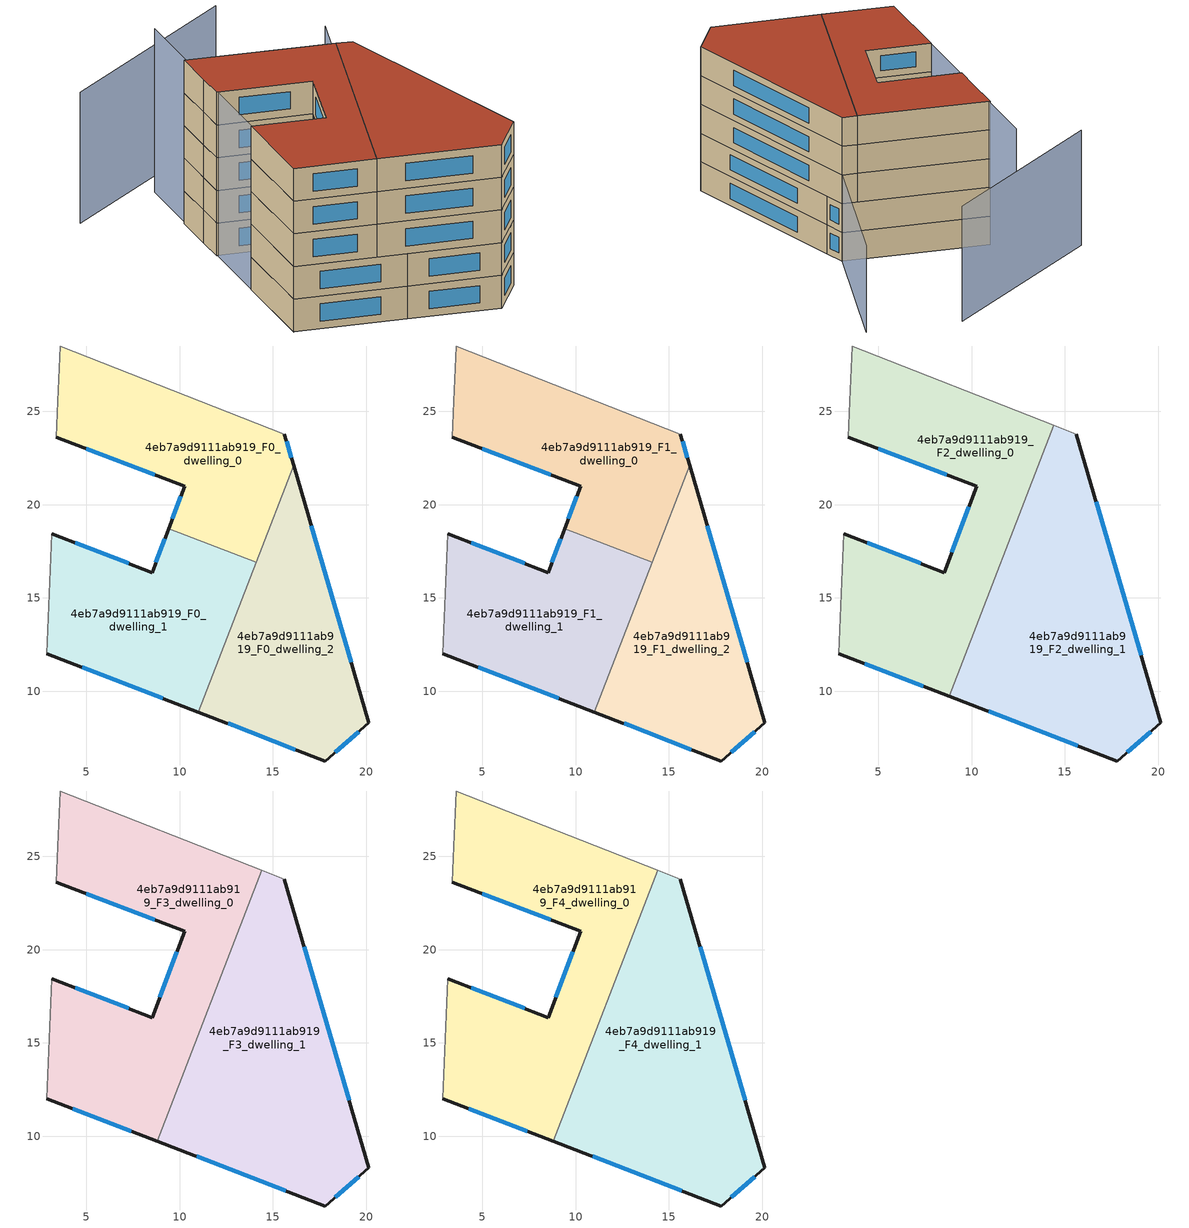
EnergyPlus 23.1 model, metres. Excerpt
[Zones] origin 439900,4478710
4eb7a9d9111ab919_F0_dwelling_0
 floor ground (EU_floor_Construction): 15.63,23.79 16.11,22.12 14.11,16.91 9.42,18.72 10.27,20.98 3.37,23.62 3.46,25.56 3.59,28.51 z0
 wall outside (EU_wall_Construction): 3.37,23.62 10.27,20.98 9.42,18.72 / 16.11,22.12 15.63,23.79 z0:3
 wall adiabatic (EU_wall_Construction): 15.63,23.79 3.59,28.51 3.46,25.56 3.37,23.62 z0:3
 wall to 4eb7a9d9111ab919_F0_dwelling_1 (EU_wall_Construction): 9.42,18.72 14.11,16.91 z0:3
 wall to 4eb7a9d9111ab919_F0_dwelling_2 (EU_wall_Construction): 14.11,16.91 16.11,22.12 z0:3
 window (EU_Window_Construction): 10.07,20.45 9.62,19.25 / 4.99,23 8.66,21.59 / 16,22.51 15.74,23.39 z0.7:2.3
4eb7a9d9111ab919_F0_dwelling_1
 floor ground (EU_floor_Construction): 14.11,16.91 11.01,8.88 2.87,12.01 3.15,18.45 8.52,16.36 9.42,18.72 z0
 wall outside (EU_wall_Construction): 9.42,18.72 8.52,16.36 3.15,18.45 / 2.87,12.01 11.01,8.88 z0:3
 wall adiabatic (EU_wall_Construction): 3.15,18.45 2.87,12.01 z0:3
 wall to 4eb7a9d9111ab919_F0_dwelling_2 (EU_wall_Construction): 11.01,8.88 14.11,16.91 z0:3
 window (EU_Window_Construction): 7.26,16.85 4.41,17.96 / 9.21,18.17 8.73,16.91 / 4.78,11.28 9.1,9.61 z0.7:2.3
4eb7a9d9111ab919_F0_dwelling_2
 floor ground (EU_floor_Construction): 16.11,22.12 20.15,8.31 17.8,6.25 11.01,8.88 z0
 wall outside (EU_wall_Construction): 11.01,8.88 17.8,6.25 20.15,8.31 16.11,22.12 z0:3
 window (EU_Window_Construction): 19.2,11.54 17.06,18.88 / 18.35,6.73 19.6,7.83 / 12.6,8.26 16.21,6.87 z0.7:2.3
4eb7a9d9111ab919_F1_dwelling_0
 floor to 4eb7a9d9111ab919_F0_dwelling_0 (EU_floor_Construction): 15.63,23.79 16.11,22.12 14.11,16.91 9.42,18.72 10.27,20.98 3.37,23.62 3.46,25.56 3.59,28.51 z3
 wall outside (EU_wall_Construction): 3.37,23.62 10.27,20.98 9.42,18.72 / 16.11,22.12 15.63,23.79 z3:6
 wall adiabatic (EU_wall_Construction): 15.63,23.79 3.59,28.51 3.46,25.56 3.37,23.62 z3:6
 wall to 4eb7a9d9111ab919_F1_dwelling_1 (EU_wall_Construction): 9.42,18.72 14.11,16.91 z3:6
 wall to 4eb7a9d9111ab919_F1_dwelling_2 (EU_wall_Construction): 14.11,16.91 16.11,22.12 z3:6
 window (EU_Window_Construction): 10.07,20.45 9.62,19.25 / 4.99,23 8.66,21.59 / 16,22.51 15.74,23.39 z3.7:5.3
4eb7a9d9111ab919_F1_dwelling_1
 floor to 4eb7a9d9111ab919_F0_dwelling_1 (EU_floor_Construction): 14.11,16.91 11.01,8.88 2.87,12.01 3.15,18.45 8.52,16.36 9.42,18.72 z3
 wall outside (EU_wall_Construction): 9.42,18.72 8.52,16.36 3.15,18.45 / 2.87,12.01 11.01,8.88 z3:6
 wall adiabatic (EU_wall_Construction): 3.15,18.45 2.87,12.01 z3:6
 wall to 4eb7a9d9111ab919_F1_dwelling_2 (EU_wall_Construction): 11.01,8.88 14.11,16.91 z3:6
 window (EU_Window_Construction): 7.26,16.85 4.41,17.96 / 9.21,18.17 8.73,16.91 / 4.78,11.28 9.1,9.61 z3.7:5.3
 roof outside (EU_roof_Construction): 11.01,8.88 8.81,9.73 2.87,12.01 z6
4eb7a9d9111ab919_F1_dwelling_2
 floor to 4eb7a9d9111ab919_F0_dwelling_2 (EU_floor_Construction): 16.11,22.12 20.15,8.31 17.8,6.25 11.01,8.88 z3
 wall outside (EU_wall_Construction): 11.01,8.88 17.8,6.25 20.15,8.31 16.11,22.12 z3:6
 window (EU_Window_Construction): 19.2,11.54 17.06,18.88 / 18.35,6.73 19.6,7.83 / 12.6,8.26 16.21,6.87 z3.7:5.3
4eb7a9d9111ab919_F2_dwelling_0
 floor to 4eb7a9d9111ab919_F1_dwelling_0 (EU_floor_Construction): 14.41,24.26 11.91,17.76 9.42,18.72 10.27,20.98 3.37,23.62 3.46,25.56 3.59,28.51 z6
 floor to 4eb7a9d9111ab919_F1_dwelling_1 (EU_floor_Construction): 11.91,17.76 8.81,9.73 2.87,12.01 3.15,18.45 8.52,16.36 9.42,18.72 z6
 wall outside (EU_wall_Construction): 2.87,12.01 8.81,9.73 / 3.37,23.62 10.27,20.98 8.52,16.36 3.15,18.45 z6:9
 wall adiabatic (EU_wall_Construction): 14.41,24.26 3.59,28.51 3.46,25.56 3.37,23.62 / 3.15,18.45 2.87,12.01 z6:9
 wall to 4eb7a9d9111ab919_F2_dwelling_1 (EU_wall_Construction): 8.81,9.73 14.41,24.26 z6:9
 window (EU_Window_Construction): 4.26,11.48 7.42,10.26 / 7.26,16.85 4.41,17.96 / 9.86,19.9 8.93,17.44 / 4.99,23 8.66,21.59 z6.7:8.3
4eb7a9d9111ab919_F2_dwelling_1
 floor to 4eb7a9d9111ab919_F1_dwelling_2 (EU_floor_Construction): 16.11,22.12 20.15,8.31 17.8,6.25 11.01,8.88 z6
 floor to 4eb7a9d9111ab919_F1_dwelling_0 (EU_floor_Construction): 15.63,23.79 16.11,22.12 14.11,16.91 11.91,17.76 14.41,24.26 z6
 floor to 4eb7a9d9111ab919_F1_dwelling_1 (EU_floor_Construction): 14.11,16.91 11.01,8.88 8.81,9.73 11.91,17.76 z6
 wall outside (EU_wall_Construction): 8.81,9.73 17.8,6.25 20.15,8.31 15.63,23.79 z6:9
 wall adiabatic (EU_wall_Construction): 15.63,23.79 14.41,24.26 z6:9
 window (EU_Window_Construction): 10.91,8.92 15.7,7.07 / 19.09,11.93 16.69,20.16 / 18.35,6.73 19.6,7.83 z6.7:8.3
4eb7a9d9111ab919_F3_dwelling_0
 floor to 4eb7a9d9111ab919_F2_dwelling_0 (EU_floor_Construction): 14.41,24.26 8.81,9.73 2.87,12.01 3.15,18.45 8.52,16.36 10.27,20.98 3.37,23.62 3.46,25.56 3.59,28.51 z9
 wall outside (EU_wall_Construction): 2.87,12.01 8.81,9.73 / 3.37,23.62 10.27,20.98 8.52,16.36 3.15,18.45 z9:12
 wall adiabatic (EU_wall_Construction): 14.41,24.26 3.59,28.51 3.46,25.56 3.37,23.62 / 3.15,18.45 2.87,12.01 z9:12
 wall to 4eb7a9d9111ab919_F3_dwelling_1 (EU_wall_Construction): 8.81,9.73 14.41,24.26 z9:12
 window (EU_Window_Construction): 4.26,11.48 7.42,10.26 / 7.26,16.85 4.41,17.96 / 9.86,19.9 8.93,17.44 / 4.99,23 8.66,21.59 z9.7:11.3
4eb7a9d9111ab919_F3_dwelling_1
 floor to 4eb7a9d9111ab919_F2_dwelling_1 (EU_floor_Construction): 15.63,23.79 20.15,8.31 17.8,6.25 8.81,9.73 14.41,24.26 z9
 wall outside (EU_wall_Construction): 8.81,9.73 17.8,6.25 20.15,8.31 15.63,23.79 z9:12
 wall adiabatic (EU_wall_Construction): 15.63,23.79 14.41,24.26 z9:12
 window (EU_Window_Construction): 10.91,8.92 15.7,7.07 / 19.09,11.93 16.69,20.16 / 18.35,6.73 19.6,7.83 z9.7:11.3
4eb7a9d9111ab919_F4_dwelling_0
 floor to 4eb7a9d9111ab919_F3_dwelling_0 (EU_floor_Construction): 14.41,24.26 8.81,9.73 2.87,12.01 3.15,18.45 8.52,16.36 10.27,20.98 3.37,23.62 3.46,25.56 3.59,28.51 z12
 wall outside (EU_wall_Construction): 2.87,12.01 8.81,9.73 / 3.37,23.62 10.27,20.98 8.52,16.36 3.15,18.45 z12:15
 wall adiabatic (EU_wall_Construction): 14.41,24.26 3.59,28.51 3.46,25.56 3.37,23.62 / 3.15,18.45 2.87,12.01 z12:15
 wall to 4eb7a9d9111ab919_F4_dwelling_1 (EU_wall_Construction): 8.81,9.73 14.41,24.26 z12:15
 window (EU_Window_Construction): 4.26,11.48 7.42,10.26 / 7.26,16.85 4.41,17.96 / 9.86,19.9 8.93,17.44 / 4.99,23 8.66,21.59 z12.7:14.3
 roof outside (EU_roof_Construction): 8.81,9.73 14.41,24.26 3.59,28.51 3.46,25.56 3.37,23.62 10.27,20.98 8.52,16.36 3.15,18.45 2.87,12.01 z15
4eb7a9d9111ab919_F4_dwelling_1
 floor to 4eb7a9d9111ab919_F3_dwelling_1 (EU_floor_Construction): 15.63,23.79 20.15,8.31 17.8,6.25 8.81,9.73 14.41,24.26 z12
 wall outside (EU_wall_Construction): 8.81,9.73 17.8,6.25 20.15,8.31 15.63,23.79 z12:15
 wall adiabatic (EU_wall_Construction): 15.63,23.79 14.41,24.26 z12:15
 window (EU_Window_Construction): 10.91,8.92 15.7,7.07 / 19.09,11.93 16.69,20.16 / 18.35,6.73 19.6,7.83 z12.7:14.3
 roof outside (EU_roof_Construction): 20.15,8.31 15.63,23.79 14.41,24.26 8.81,9.73 17.8,6.25 z15
shading: 3.95,33.22 2.87,12.01 z0:15; 19.59,33.87 15.63,23.79 z0:9; 11.77,36.94 -2.97,32.78 z0:12
[Building]
EU S2 Campaign: North Axis=0; Terrain=City; Solar Distribution=FullExterior
[Site:Location]
Madrid: Latitude=40.5; Longitude=-3.5; Time Zone=1; Elevation=609
[SizingPeriod:WeatherFileDays]
AnnualSizingPeriod: Begin Month=1; Begin Day of Month=1; End Month=12; End Day of Month=31; Day of Week for Start Day=Monday; Use Weather File Daylight Saving Period=No; Use Weather File Rain and Snow Indicators=No
[MATERIAL]
EU_InternalMass_Material: Roughness=MediumRough; Thickness=0.1; Conductivity=1; Density=1800; Specific Heat=900; Thermal Absorptance=0.9; Solar Absorptance=0.7; Visible Absorptance=0.7
[MATERIAL:NOMASS] Roughness=MediumRough; Thermal Absorptance=0.9; Solar Absorptance=0.7; Visible Absorptance=0.7
Name | Thermal Resistance
EU_wall_NoMass | 0.419739
EU_roof_NoMass | 0.352165
EU_floor_NoMass | 0.608284
[WINDOWMATERIAL:SIMPLEGLAZINGSYSTEM]
EU_Window_SimpleGlazing: UFactor=4.8352; Solar Heat Gain Coefficient=0.85; Visible Transmittance=0.85
[CONSTRUCTION]
EU_wall_Construction: EU_wall_NoMass
EU_roof_Construction: EU_roof_NoMass
EU_floor_Construction: EU_floor_NoMass
EU_InternalMass_Construction: EU_InternalMass_Material
EU_Window_Construction: EU_Window_SimpleGlazing
[ZONE] Type=1; Multiplier=1; Ceiling Height=autocalculate; Floor Area=autocalculate; Part of Total Floor Area=Yes
Name | Volume
4eb7a9d9111ab919_F0_dwelling_0; 4eb7a9d9111ab919_F1_dwelling_0 | 216.073
4eb7a9d9111ab919_F2_dwelling_0; 4eb7a9d9111ab919_F3_dwelling_0; 4eb7a9d9111ab919_F4_dwelling_0 | 324.104
4eb7a9d9111ab919_F0_dwelling_1; 4eb7a9d9111ab919_F1_dwelling_1 | 216.127
4eb7a9d9111ab919_F2_dwelling_1; 4eb7a9d9111ab919_F3_dwelling_1; 4eb7a9d9111ab919_F4_dwelling_1 | 324.09
4eb7a9d9111ab919_F0_dwelling_2; 4eb7a9d9111ab919_F1_dwelling_2 | 216.04
[INTERNALMASS] Construction=EU_InternalMass_Construction
Name | Zone or ZoneList | Surface Area
4eb7a9d9111ab919_F0_dwelling_0_EU_InternalMass | 4eb7a9d9111ab919_F0_dwelling_0 | 72.0256
4eb7a9d9111ab919_F0_dwelling_1_EU_InternalMass | 4eb7a9d9111ab919_F0_dwelling_1 | 72.024
4eb7a9d9111ab919_F0_dwelling_2_EU_InternalMass | 4eb7a9d9111ab919_F0_dwelling_2 | 72.0134
4eb7a9d9111ab919_F1_dwelling_0_EU_InternalMass | 4eb7a9d9111ab919_F1_dwelling_0 | 72.0256
4eb7a9d9111ab919_F1_dwelling_1_EU_InternalMass | 4eb7a9d9111ab919_F1_dwelling_1 | 72.024
4eb7a9d9111ab919_F1_dwelling_2_EU_InternalMass | 4eb7a9d9111ab919_F1_dwelling_2 | 72.0134
4eb7a9d9111ab919_F2_dwelling_0_EU_InternalMass | 4eb7a9d9111ab919_F2_dwelling_0 | 108.032
4eb7a9d9111ab919_F2_dwelling_1_EU_InternalMass | 4eb7a9d9111ab919_F2_dwelling_1 | 108.03
4eb7a9d9111ab919_F3_dwelling_0_EU_InternalMass | 4eb7a9d9111ab919_F3_dwelling_0 | 108.032
4eb7a9d9111ab919_F3_dwelling_1_EU_InternalMass | 4eb7a9d9111ab919_F3_dwelling_1 | 108.03
4eb7a9d9111ab919_F4_dwelling_0_EU_InternalMass | 4eb7a9d9111ab919_F4_dwelling_0 | 108.032
4eb7a9d9111ab919_F4_dwelling_1_EU_InternalMass | 4eb7a9d9111ab919_F4_dwelling_1 | 108.03
[OTHEREQUIPMENT] Fuel Type=Electricity; Design Level Calculation Method=Watts/Area; Power per Zone Floor Area=1; Fraction Latent=0; Fraction Radiant=0; Fraction Lost=0; Carbon Dioxide Generation Rate=0; EndUse Subcategory=EU_Step8_InternalGains
Name | Zone or ZoneList or Space or SpaceList | Schedule
EU_Step8_InternalGain_4eb7a9d9111ab919_F0_dwelling_0_f000 | 4eb7a9d9111ab919_F0_dwelling_0 | EU_Step8_GainSchedule_4eb7a9d9111ab919_F0_dwelling_0_f000
EU_Step8_InternalGain_4eb7a9d9111ab919_F0_dwelling_1_f000 | 4eb7a9d9111ab919_F0_dwelling_1 | EU_Step8_GainSchedule_4eb7a9d9111ab919_F0_dwelling_1_f000
EU_Step8_InternalGain_4eb7a9d9111ab919_F0_dwelling_2_f000 | 4eb7a9d9111ab919_F0_dwelling_2 | EU_Step8_GainSchedule_4eb7a9d9111ab919_F0_dwelling_2_f000
EU_Step8_InternalGain_4eb7a9d9111ab919_F1_dwelling_0_f000 | 4eb7a9d9111ab919_F1_dwelling_0 | EU_Step8_GainSchedule_4eb7a9d9111ab919_F1_dwelling_0_f000
EU_Step8_InternalGain_4eb7a9d9111ab919_F1_dwelling_1_f000 | 4eb7a9d9111ab919_F1_dwelling_1 | EU_Step8_GainSchedule_4eb7a9d9111ab919_F1_dwelling_1_f000
EU_Step8_InternalGain_4eb7a9d9111ab919_F1_dwelling_2_f000 | 4eb7a9d9111ab919_F1_dwelling_2 | EU_Step8_GainSchedule_4eb7a9d9111ab919_F1_dwelling_2_f000
EU_Step8_InternalGain_4eb7a9d9111ab919_F2_dwelling_0_f000 | 4eb7a9d9111ab919_F2_dwelling_0 | EU_Step8_GainSchedule_4eb7a9d9111ab919_F2_dwelling_0_f000
EU_Step8_InternalGain_4eb7a9d9111ab919_F2_dwelling_1_f000 | 4eb7a9d9111ab919_F2_dwelling_1 | EU_Step8_GainSchedule_4eb7a9d9111ab919_F2_dwelling_1_f000
EU_Step8_InternalGain_4eb7a9d9111ab919_F3_dwelling_0_f000 | 4eb7a9d9111ab919_F3_dwelling_0 | EU_Step8_GainSchedule_4eb7a9d9111ab919_F3_dwelling_0_f000
EU_Step8_InternalGain_4eb7a9d9111ab919_F3_dwelling_1_f000 | 4eb7a9d9111ab919_F3_dwelling_1 | EU_Step8_GainSchedule_4eb7a9d9111ab919_F3_dwelling_1_f000
EU_Step8_InternalGain_4eb7a9d9111ab919_F4_dwelling_0_f000 | 4eb7a9d9111ab919_F4_dwelling_0 | EU_Step8_GainSchedule_4eb7a9d9111ab919_F4_dwelling_0_f000
EU_Step8_InternalGain_4eb7a9d9111ab919_F4_dwelling_1_f000 | 4eb7a9d9111ab919_F4_dwelling_1 | EU_Step8_GainSchedule_4eb7a9d9111ab919_F4_dwelling_1_f000
[ZONEVENTILATION:DESIGNFLOWRATE] Schedule=EU_AlwaysOn; Design Flow Rate Calculation Method=AirChanges/Hour; Air Changes per Hour=0.703302; Ventilation Type=Natural; Fan Pressure Rise=0; Fan Total Efficiency=1; Constant Term Coefficient=1; Temperature Term Coefficient=0; Velocity Term Coefficient=0; Velocity Squared Term Coefficient=0; Minimum Indoor Temperature=-100; Maximum Indoor Temperature=100; Delta Temperature=-100; Minimum Outdoor Temperature=-100; Maximum Outdoor Temperature=100; Maximum Wind Speed=40
Name | Zone or ZoneList or Space or SpaceList
EU_ConstantAir_4eb7a9d9111ab919_F0_dwelling_0 | 4eb7a9d9111ab919_F0_dwelling_0
EU_ConstantAir_4eb7a9d9111ab919_F0_dwelling_1 | 4eb7a9d9111ab919_F0_dwelling_1
EU_ConstantAir_4eb7a9d9111ab919_F0_dwelling_2 | 4eb7a9d9111ab919_F0_dwelling_2
EU_ConstantAir_4eb7a9d9111ab919_F1_dwelling_0 | 4eb7a9d9111ab919_F1_dwelling_0
EU_ConstantAir_4eb7a9d9111ab919_F1_dwelling_1 | 4eb7a9d9111ab919_F1_dwelling_1
EU_ConstantAir_4eb7a9d9111ab919_F1_dwelling_2 | 4eb7a9d9111ab919_F1_dwelling_2
EU_ConstantAir_4eb7a9d9111ab919_F2_dwelling_0 | 4eb7a9d9111ab919_F2_dwelling_0
EU_ConstantAir_4eb7a9d9111ab919_F2_dwelling_1 | 4eb7a9d9111ab919_F2_dwelling_1
EU_ConstantAir_4eb7a9d9111ab919_F3_dwelling_0 | 4eb7a9d9111ab919_F3_dwelling_0
EU_ConstantAir_4eb7a9d9111ab919_F3_dwelling_1 | 4eb7a9d9111ab919_F3_dwelling_1
EU_ConstantAir_4eb7a9d9111ab919_F4_dwelling_0 | 4eb7a9d9111ab919_F4_dwelling_0
EU_ConstantAir_4eb7a9d9111ab919_F4_dwelling_1 | 4eb7a9d9111ab919_F4_dwelling_1
[HVACTEMPLATE:THERMOSTAT] Constant Heating Setpoint=20; Constant Cooling Setpoint=50
EU_HeatOnly_4eb7a9d9111ab919_F0_dwelling_0; EU_HeatOnly_4eb7a9d9111ab919_F0_dwelling_1; EU_HeatOnly_4eb7a9d9111ab919_F0_dwelling_2; EU_HeatOnly_4eb7a9d9111ab919_F1_dwelling_0; EU_HeatOnly_4eb7a9d9111ab919_F1_dwelling_1; EU_HeatOnly_4eb7a9d9111ab919_F1_dwelling_2; EU_HeatOnly_4eb7a9d9111ab919_F2_dwelling_0; EU_HeatOnly_4eb7a9d9111ab919_F2_dwelling_1; EU_HeatOnly_4eb7a9d9111ab919_F3_dwelling_0; EU_HeatOnly_4eb7a9d9111ab919_F3_dwelling_1; EU_HeatOnly_4eb7a9d9111ab919_F4_dwelling_0; EU_HeatOnly_4eb7a9d9111ab919_F4_dwelling_1
[HVACTEMPLATE:ZONE:IDEALLOADSAIRSYSTEM] System Availability Schedule=EU_AlwaysOn; Maximum Heating Supply Air Temperature=50; Minimum Cooling Supply Air Temperature=13; Maximum Heating Supply Air Humidity Ratio=0.0156; Minimum Cooling Supply Air Humidity Ratio=0.0077; Heating Limit=NoLimit; Cooling Limit=NoLimit; Heating Availability Schedule=EU_AlwaysOn; Cooling Availability Schedule=EU_CoolingOff; Dehumidification Control Type=ConstantSensibleHeatRatio; Cooling Sensible Heat Ratio=0.7; Dehumidification Setpoint=60; Humidification Control Type=None; Humidification Setpoint=30; Outdoor Air Method=None; Outdoor Air Flow Rate per Person=0.00944; Outdoor Air Flow Rate per Zone Floor Area=0; Outdoor Air Flow Rate per Zone=0; Demand Controlled Ventilation Type=None; Outdoor Air Economizer Type=NoEconomizer; Heat Recovery Type=None; Sensible Heat Recovery Effectiveness=0.7; Latent Heat Recovery Effectiveness=0.65
Name | Template Thermostat
4eb7a9d9111ab919_F0_dwelling_0 | EU_HeatOnly_4eb7a9d9111ab919_F0_dwelling_0
4eb7a9d9111ab919_F0_dwelling_1 | EU_HeatOnly_4eb7a9d9111ab919_F0_dwelling_1
4eb7a9d9111ab919_F0_dwelling_2 | EU_HeatOnly_4eb7a9d9111ab919_F0_dwelling_2
4eb7a9d9111ab919_F1_dwelling_0 | EU_HeatOnly_4eb7a9d9111ab919_F1_dwelling_0
4eb7a9d9111ab919_F1_dwelling_1 | EU_HeatOnly_4eb7a9d9111ab919_F1_dwelling_1
4eb7a9d9111ab919_F1_dwelling_2 | EU_HeatOnly_4eb7a9d9111ab919_F1_dwelling_2
4eb7a9d9111ab919_F2_dwelling_0 | EU_HeatOnly_4eb7a9d9111ab919_F2_dwelling_0
4eb7a9d9111ab919_F2_dwelling_1 | EU_HeatOnly_4eb7a9d9111ab919_F2_dwelling_1
4eb7a9d9111ab919_F3_dwelling_0 | EU_HeatOnly_4eb7a9d9111ab919_F3_dwelling_0
4eb7a9d9111ab919_F3_dwelling_1 | EU_HeatOnly_4eb7a9d9111ab919_F3_dwelling_1
4eb7a9d9111ab919_F4_dwelling_0 | EU_HeatOnly_4eb7a9d9111ab919_F4_dwelling_0
4eb7a9d9111ab919_F4_dwelling_1 | EU_HeatOnly_4eb7a9d9111ab919_F4_dwelling_1
[SIZING:ZONE] Zone Cooling Design Supply Air Temperature Input Method=SupplyAirTemperature; Zone Cooling Design Supply Air Temperature=13; Zone Heating Design Supply Air Temperature Input Method=SupplyAirTemperature; Zone Heating Design Supply Air Temperature=50; Zone Cooling Design Supply Air Humidity Ratio=0.008; Zone Heating Design Supply Air Humidity Ratio=0.008; Cooling Design Air Flow Method=DesignDay; Cooling Design Air Flow Rate=0; Cooling Minimum Air Flow per Zone Floor Area=0.000762; Cooling Minimum Air Flow=0; Cooling Minimum Air Flow Fraction=0.2; Heating Design Air Flow Method=DesignDay; Heating Design Air Flow Rate=0; Heating Maximum Air Flow per Zone Floor Area=0.002032; Heating Maximum Air Flow=0.141576; Heating Maximum Air Flow Fraction=0.3; Account for Dedicated Outdoor Air System=No; Dedicated Outdoor Air System Control Strategy=NeutralSupplyAir; Dedicated Outdoor Air Low Setpoint Temperature for Design=autosize; Dedicated Outdoor Air High Setpoint Temperature for Design=autosize; Zone Load Sizing Method=Sensible Load Only No Latent Load; Zone Latent Cooling Design Supply Air Humidity Ratio Input Method=HumidityRatioDifference; Zone Cooling Design Supply Air Humidity Ratio Difference=0.005; Zone Latent Heating Design Supply Air Humidity Ratio Input Method=HumidityRatioDifference; Zone Humidification Design Supply Air Humidity Ratio Difference=0.005
4eb7a9d9111ab919_F0_dwelling_0; 4eb7a9d9111ab919_F0_dwelling_1; 4eb7a9d9111ab919_F0_dwelling_2; 4eb7a9d9111ab919_F1_dwelling_0; 4eb7a9d9111ab919_F1_dwelling_1; 4eb7a9d9111ab919_F1_dwelling_2; 4eb7a9d9111ab919_F2_dwelling_0; 4eb7a9d9111ab919_F2_dwelling_1; 4eb7a9d9111ab919_F3_dwelling_0; 4eb7a9d9111ab919_F3_dwelling_1; 4eb7a9d9111ab919_F4_dwelling_0; 4eb7a9d9111ab919_F4_dwelling_1
[SCHEDULE:CONSTANT]
Name | Hourly Value
EU_AlwaysOn | 1
EU_CoolingOff | 0
[SCHEDULE:FILE] Column Number=1; Rows to Skip at Top=0; Number of Hours of Data=8760; Column Separator=Comma; Interpolate to Timestep=No; Minutes per Item=60; Adjust Schedule for Daylight Savings=Yes
Name | File
EU_Step8_GainSchedule_4eb7a9d9111ab919_F0_dwelling_0_f000 | ../../schedules/4eb7a9d9111ab919/4eb7a9d9111ab919_F0_dwelling_0_f000_gain.csv
EU_Step8_GainSchedule_4eb7a9d9111ab919_F0_dwelling_1_f000 | ../../schedules/4eb7a9d9111ab919/4eb7a9d9111ab919_F0_dwelling_1_f000_gain.csv
EU_Step8_GainSchedule_4eb7a9d9111ab919_F0_dwelling_2_f000 | ../../schedules/4eb7a9d9111ab919/4eb7a9d9111ab919_F0_dwelling_2_f000_gain.csv
EU_Step8_GainSchedule_4eb7a9d9111ab919_F1_dwelling_0_f000 | ../../schedules/4eb7a9d9111ab919/4eb7a9d9111ab919_F1_dwelling_0_f000_gain.csv
EU_Step8_GainSchedule_4eb7a9d9111ab919_F1_dwelling_1_f000 | ../../schedules/4eb7a9d9111ab919/4eb7a9d9111ab919_F1_dwelling_1_f000_gain.csv
EU_Step8_GainSchedule_4eb7a9d9111ab919_F1_dwelling_2_f000 | ../../schedules/4eb7a9d9111ab919/4eb7a9d9111ab919_F1_dwelling_2_f000_gain.csv
EU_Step8_GainSchedule_4eb7a9d9111ab919_F2_dwelling_0_f000 | ../../schedules/4eb7a9d9111ab919/4eb7a9d9111ab919_F2_dwelling_0_f000_gain.csv
EU_Step8_GainSchedule_4eb7a9d9111ab919_F2_dwelling_1_f000 | ../../schedules/4eb7a9d9111ab919/4eb7a9d9111ab919_F2_dwelling_1_f000_gain.csv
EU_Step8_GainSchedule_4eb7a9d9111ab919_F3_dwelling_0_f000 | ../../schedules/4eb7a9d9111ab919/4eb7a9d9111ab919_F3_dwelling_0_f000_gain.csv
EU_Step8_GainSchedule_4eb7a9d9111ab919_F3_dwelling_1_f000 | ../../schedules/4eb7a9d9111ab919/4eb7a9d9111ab919_F3_dwelling_1_f000_gain.csv
EU_Step8_GainSchedule_4eb7a9d9111ab919_F4_dwelling_0_f000 | ../../schedules/4eb7a9d9111ab919/4eb7a9d9111ab919_F4_dwelling_0_f000_gain.csv
EU_Step8_GainSchedule_4eb7a9d9111ab919_F4_dwelling_1_f000 | ../../schedules/4eb7a9d9111ab919/4eb7a9d9111ab919_F4_dwelling_1_f000_gain.csv
